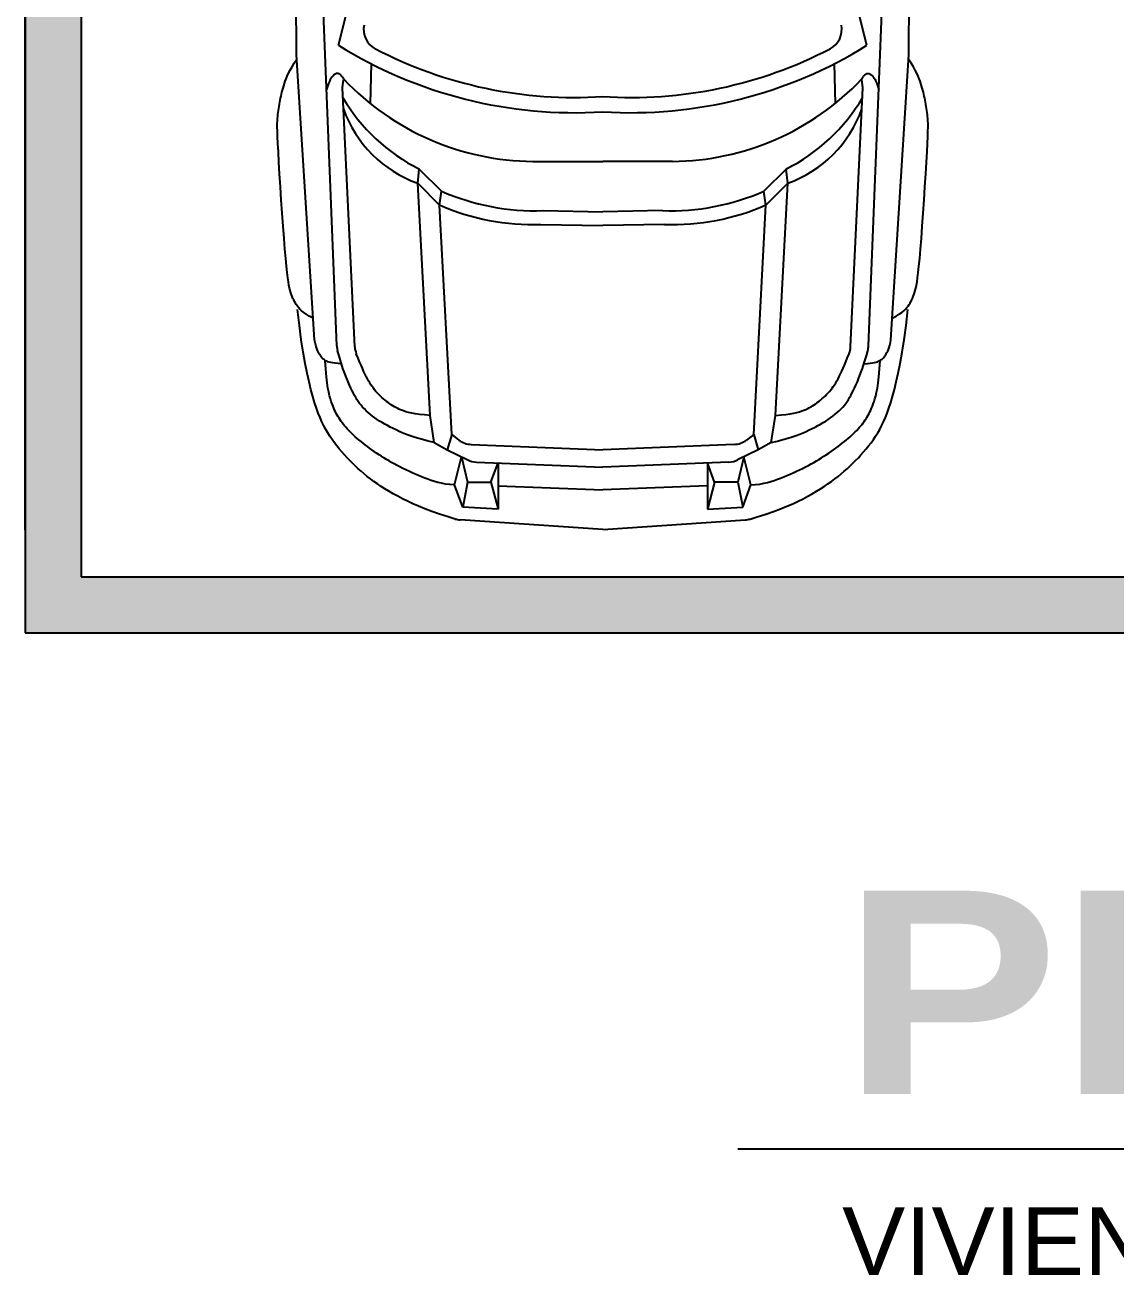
# Model space of a CAD drawing. Header units: inches. Extents: x -370 to 18, y -197 to 199.
# Drawn here: x -102.979 to -100.058, y -26.182 to -22.83 of the extents above; entities that cross this region are included whole.
import ezdxf

# ---------------------------------------------------------------- set-up
doc = ezdxf.new("R2010")
doc.units = ezdxf.units.IN
doc.header["$MEASUREMENT"] = 0
doc.layers.add('MUEBLES', color=7, linetype='Continuous')
doc.styles.add('1', font='arial.ttf')
doc.styles.add('2', font='')
doc.styles.get('2').set_extended_font_data('Arial Black')

# ---------------------------------------------------------------- blocks, each defined once
blk = doc.blocks.new('a4')
at = {"color": 1}
for p, q in [((172.1082, 151.8131), (172.1344, 151.8183)), ((172.1344, 151.8183), (172.1642, 151.8236)), ((172.1642, 151.8236), (172.1978, 151.8287)), ((172.1978, 151.8287), (172.2358, 151.8339)), ((172.198, 151.7936), (172.9613, 151.8413)), ((172.2358, 151.8339), (172.2785, 151.8389)), ((172.9613, 151.8413), (173.2106, 151.8435)), ((171.9892, 151.7785), (172.0014, 151.7833)), ((172.0014, 151.7833), (172.0149, 151.7881)), ((172.0149, 151.7881), (172.0298, 151.7929)), ((172.0298, 151.7929), (172.0462, 151.7978)), ((172.0462, 151.7978), (172.0645, 151.8028)), ((172.0645, 151.8028), (172.085, 151.8079)), ((172.085, 151.8079), (172.1082, 151.8131)), ((171.9305, 151.7463), (171.9394, 151.7523)), ((171.9394, 151.7523), (171.9485, 151.758)), ((171.9485, 151.758), (171.9578, 151.7634)), ((171.9578, 151.7634), (171.9676, 151.7686)), ((171.9676, 151.7686), (171.978, 151.7736)), ((171.978, 151.7736), (171.9892, 151.7785)), ((172.1815, 151.7334), (173.1717, 151.7733)), ((171.8894, 151.7133), (171.8972, 151.7203)), ((171.8972, 151.7203), (171.9053, 151.7271)), ((171.9053, 151.7271), (171.9135, 151.7337)), ((171.9135, 151.7337), (171.9219, 151.7401)), ((171.9219, 151.7401), (171.9305, 151.7463)), ((172.1073, 151.7124), (172.1208, 151.7172)), ((172.1208, 151.7172), (172.1364, 151.7222)), ((172.1364, 151.7222), (172.1544, 151.7275)), ((172.1544, 151.7275), (172.1686, 151.7314)), ((172.1792, 151.6854), (172.8726, 151.7186)), ((172.9871, 151.7293), (173.5299, 151.5915)), ((171.8524, 151.6764), (171.8596, 151.6841)), ((171.8596, 151.6841), (171.8668, 151.6916)), ((171.8668, 151.6916), (171.8742, 151.699)), ((171.8742, 151.699), (171.8817, 151.7062)), ((171.8817, 151.7062), (171.8894, 151.7133)), ((172.0374, 151.6796), (172.0428, 151.6828)), ((172.0428, 151.6828), (172.0485, 151.686)), ((172.0485, 151.686), (172.0546, 151.6892)), ((172.0546, 151.6892), (172.0612, 151.6925)), ((172.0612, 151.6925), (172.0685, 151.696)), ((172.0685, 151.696), (172.0764, 151.6997)), ((172.0764, 151.6997), (172.0854, 151.7036)), ((172.0854, 151.7036), (172.0956, 151.7079)), ((172.0956, 151.7079), (172.1073, 151.7124)), ((172.1483, 151.6766), (172.1605, 151.6814)), ((171.8249, 151.6432), (171.8317, 151.6519)), ((171.8317, 151.6519), (171.8385, 151.6604)), ((171.8385, 151.6604), (171.8454, 151.6685)), ((171.8454, 151.6685), (171.8524, 151.6764)), ((171.9982, 151.6439), (172.003, 151.6495)), ((172.003, 151.6495), (172.0078, 151.6548)), ((172.0078, 151.6548), (172.0127, 151.6598)), ((172.0127, 151.6598), (172.0176, 151.6644)), ((172.0176, 151.6644), (172.0225, 151.6687)), ((172.0225, 151.6687), (172.0274, 151.6726)), ((172.0274, 151.6726), (172.0323, 151.6762)), ((172.0323, 151.6762), (172.0374, 151.6796)), ((172.0823, 151.6455), (172.0877, 151.6486)), ((172.0877, 151.6486), (172.0935, 151.6518)), ((172.0935, 151.6518), (172.0997, 151.655)), ((172.0997, 151.655), (172.1063, 151.6583)), ((172.1063, 151.6583), (172.1135, 151.6617)), ((172.1135, 151.6617), (172.1213, 151.6652)), ((172.1213, 151.6652), (172.1296, 151.6688)), ((172.1296, 151.6688), (172.1386, 151.6726)), ((172.1386, 151.6726), (172.1483, 151.6766)), ((171.7984, 151.6047), (171.805, 151.615)), ((171.805, 151.615), (171.8116, 151.6248)), ((171.8116, 151.6248), (171.8182, 151.6342)), ((171.8182, 151.6342), (171.8249, 151.6432)), ((171.9758, 151.6121), (171.98, 151.6189)), ((171.98, 151.6189), (171.9844, 151.6255)), ((171.9844, 151.6255), (171.9889, 151.6319)), ((171.9889, 151.6319), (171.9935, 151.638)), ((171.9935, 151.638), (171.9982, 151.6439)), ((172.0433, 151.6128), (172.0471, 151.617)), ((172.0471, 151.617), (172.0511, 151.621)), ((172.0511, 151.621), (172.0551, 151.6249)), ((172.0551, 151.6249), (172.0593, 151.6287)), ((172.0593, 151.6287), (172.0635, 151.6323)), ((172.0635, 151.6323), (172.0679, 151.6357)), ((172.0679, 151.6357), (172.0724, 151.639)), ((172.0724, 151.639), (172.0772, 151.6423)), ((172.0772, 151.6423), (172.0823, 151.6455)), ((172.9374, 151.6415), (172.8308, 151.6439)), ((171.7787, 151.5706), (171.7853, 151.5826)), ((171.7853, 151.5826), (171.7918, 151.5939)), ((171.7918, 151.5939), (171.7984, 151.6047)), ((171.9562, 151.5748), (171.96, 151.5827)), ((171.96, 151.5827), (171.9638, 151.5904)), ((171.9638, 151.5904), (171.9677, 151.5979)), ((171.9677, 151.5979), (171.9717, 151.6051)), ((171.9717, 151.6051), (171.9758, 151.6121)), ((172.0184, 151.5795), (172.0209, 151.5838)), ((172.0209, 151.5838), (172.0236, 151.5879)), ((172.0236, 151.5879), (172.0265, 151.592)), ((172.0265, 151.592), (172.0295, 151.5961)), ((172.0295, 151.5961), (172.0327, 151.6003)), ((172.0327, 151.6003), (172.0361, 151.6045)), ((172.0361, 151.6045), (172.0396, 151.6087)), ((172.0396, 151.6087), (172.0433, 151.6128)), ((171.7653, 151.5447), (171.772, 151.558)), ((171.772, 151.558), (171.7787, 151.5706)), ((171.9413, 151.5396), (171.945, 151.5493)), ((171.945, 151.5493), (171.9487, 151.5582)), ((171.9487, 151.5582), (171.9524, 151.5666)), ((171.9524, 151.5666), (171.9562, 151.5748)), ((172.0031, 151.5413), (172.0051, 151.5485)), ((172.0051, 151.5485), (172.0071, 151.5548)), ((172.0071, 151.5548), (172.0092, 151.5604)), ((172.0092, 151.5604), (172.0113, 151.5656)), ((172.0113, 151.5656), (172.0136, 151.5705)), ((172.0136, 151.5705), (172.0159, 151.5751)), ((172.0159, 151.5751), (172.0184, 151.5795)), ((171.7448, 151.4979), (171.7518, 151.5149)), ((171.7518, 151.5149), (171.7586, 151.5304)), ((171.7586, 151.5304), (171.7653, 151.5447)), ((171.9302, 151.5041), (171.9339, 151.5173)), ((171.9339, 151.5173), (171.9376, 151.5291)), ((171.9376, 151.5291), (171.9413, 151.5396)), ((171.995, 151.4839), (172.617, 151.5169)), ((171.9979, 151.5122), (171.9995, 151.5234)), ((171.9995, 151.5234), (172.0013, 151.5331)), ((172.0013, 151.5331), (172.0031, 151.5413)), ((172.617, 151.5169), (172.5589, 151.4587)), ((172.617, 151.5169), (172.6552, 151.5126)), ((171.7306, 151.4585), (171.7378, 151.4792)), ((171.7378, 151.4792), (171.7448, 151.4979)), ((171.9229, 151.4725), (171.9265, 151.4892)), ((171.9229, 151.4725), (171.995, 151.4839)), ((171.9265, 151.4892), (171.9302, 151.5041)), ((171.995, 151.4839), (171.9964, 151.4991)), ((171.9964, 151.4991), (171.9979, 151.5122)), ((172.6552, 151.5126), (172.5958, 151.453)), ((171.7232, 151.4355), (171.7306, 151.4585)), ((171.9229, 151.4725), (171.9028, 151.438)), ((171.9438, 151.426), (172.5589, 151.4587)), ((172.5589, 151.4587), (172.5958, 151.453)), ((171.7175, 151.4163), (171.7232, 151.4355)), ((171.7494, 151.3965), (171.8087, 151.4183)), ((171.8087, 151.4183), (171.884, 151.3993)), ((171.9028, 151.438), (171.876, 151.383)), ((171.9438, 151.426), (171.9028, 151.438)), ((171.9438, 151.426), (171.929, 151.4064)), ((171.6892, 151.0215), (171.7153, 151.4036)), ((171.7443, 151.3018), (171.7494, 151.3965)), ((171.8165, 151.3837), (171.7494, 151.3965)), ((171.884, 151.3993), (171.8165, 151.3837)), ((171.8165, 151.3837), (171.8165, 151.3209)), ((171.8702, 151.3598), (171.8563, 151.0215)), ((171.9174, 151.3738), (171.9029, 151.0215)), ((171.8165, 151.3209), (171.7443, 151.3018)), ((171.8165, 151.3209), (171.8678, 151.3018)), ((171.8678, 151.3018), (171.7443, 151.3018)), ((171.8068, 151.3018), (171.7953, 151.0215)), ((172.5069, 151.1871), (172.5038, 151.0215)), ((172.5438, 151.1814), (172.5408, 151.0215)), ((172.6759, 151.2084), (172.6759, 151.0215)), ((171.6892, 151.0215), (171.7153, 150.6394)), ((171.8068, 150.7413), (171.7953, 151.0215)), ((171.8702, 150.6833), (171.8563, 151.0215)), ((171.9174, 150.6693), (171.9029, 151.0215)), ((172.5069, 150.8559), (172.5038, 151.0215)), ((172.5438, 150.8617), (172.5408, 151.0215)), ((172.6759, 150.8347), (172.6759, 151.0215)), ((171.8165, 150.7222), (171.7443, 150.7413)), ((171.7443, 150.7413), (171.7494, 150.6466)), ((171.8678, 150.7413), (171.7443, 150.7413)), ((171.8165, 150.7222), (171.8678, 150.7413)), ((171.8165, 150.6594), (171.8165, 150.7222)), ((171.8165, 150.6594), (171.7494, 150.6466)), ((171.7494, 150.6466), (171.8087, 150.6247)), ((171.8087, 150.6247), (171.884, 150.6438)), ((171.884, 150.6438), (171.8165, 150.6594)), ((171.9028, 150.6051), (171.876, 150.6601)), ((171.7175, 150.6268), (171.7232, 150.6076)), ((171.9438, 150.617), (171.9028, 150.6051)), ((171.9438, 150.617), (171.929, 150.6367)), ((171.9438, 150.617), (172.5589, 150.5843)), ((171.7232, 150.6076), (171.7306, 150.5846)), ((171.7306, 150.5846), (171.7378, 150.5639)), ((171.9229, 150.5706), (171.9028, 150.6051)), ((172.5589, 150.5843), (172.5958, 150.5901)), ((172.617, 150.5261), (172.5589, 150.5843)), ((172.6552, 150.5305), (172.5958, 150.5901)), ((171.7378, 150.5639), (171.7448, 150.5452)), ((171.7448, 150.5452), (171.7518, 150.5282)), ((171.9229, 150.5706), (171.9265, 150.5538)), ((171.9229, 150.5706), (171.995, 150.5592)), ((171.9265, 150.5538), (171.9302, 150.539)), ((171.995, 150.5592), (172.617, 150.5261)), ((171.995, 150.5592), (171.9964, 150.544)), ((171.9964, 150.544), (171.9979, 150.5309)), ((171.7518, 150.5282), (171.7586, 150.5127)), ((171.7586, 150.5127), (171.7653, 150.4984)), ((171.9302, 150.539), (171.9339, 150.5258)), ((171.9339, 150.5258), (171.9376, 150.514)), ((171.9376, 150.514), (171.9413, 150.5034)), ((171.9979, 150.5309), (171.9995, 150.5197)), ((171.9995, 150.5197), (172.0013, 150.51)), ((172.0013, 150.51), (172.0031, 150.5018)), ((172.617, 150.5261), (172.6552, 150.5305)), ((171.7653, 150.4984), (171.772, 150.485)), ((171.772, 150.485), (171.7787, 150.4724)), ((171.9413, 150.5034), (171.945, 150.4938)), ((171.945, 150.4938), (171.9487, 150.4849)), ((171.9487, 150.4849), (171.9524, 150.4765)), ((171.9524, 150.4765), (171.9562, 150.4683)), ((172.0031, 150.5018), (172.0051, 150.4946)), ((172.0051, 150.4946), (172.0071, 150.4883)), ((172.0071, 150.4883), (172.0092, 150.4827)), ((172.0092, 150.4827), (172.0113, 150.4775)), ((172.0113, 150.4775), (172.0136, 150.4726)), ((171.7787, 150.4724), (171.7853, 150.4605)), ((171.7853, 150.4605), (171.7918, 150.4491)), ((171.7918, 150.4491), (171.7984, 150.4384)), ((171.9562, 150.4683), (171.96, 150.4604)), ((171.96, 150.4604), (171.9638, 150.4527)), ((171.9638, 150.4527), (171.9677, 150.4452)), ((171.9677, 150.4452), (171.9717, 150.438)), ((172.0136, 150.4726), (172.0159, 150.468)), ((172.0159, 150.468), (172.0184, 150.4636)), ((172.0184, 150.4636), (172.0209, 150.4593)), ((172.0209, 150.4593), (172.0236, 150.4552)), ((172.0236, 150.4552), (172.0265, 150.4511)), ((172.0265, 150.4511), (172.0295, 150.447)), ((172.0295, 150.447), (172.0327, 150.4428)), ((172.0327, 150.4428), (172.0361, 150.4386)), ((172.9871, 150.3138), (173.5299, 150.4516)), ((171.7984, 150.4384), (171.805, 150.4281)), ((171.805, 150.4281), (171.8116, 150.4183)), ((171.8116, 150.4183), (171.8182, 150.4089)), ((171.8182, 150.4089), (171.8249, 150.3999)), ((171.9717, 150.438), (171.9758, 150.4309)), ((171.9758, 150.4309), (171.98, 150.4241)), ((171.98, 150.4241), (171.9844, 150.4176)), ((171.9844, 150.4176), (171.9889, 150.4112)), ((171.9889, 150.4112), (171.9935, 150.4051)), ((172.0361, 150.4386), (172.0396, 150.4344)), ((172.0396, 150.4344), (172.0433, 150.4302)), ((172.0433, 150.4302), (172.0471, 150.4261)), ((172.0471, 150.4261), (172.0511, 150.4221)), ((172.0511, 150.4221), (172.0551, 150.4182)), ((172.0551, 150.4182), (172.0593, 150.4144)), ((172.0593, 150.4144), (172.0635, 150.4108)), ((172.0635, 150.4108), (172.0679, 150.4074)), ((172.0679, 150.4074), (172.0724, 150.404)), ((171.8249, 150.3999), (171.8317, 150.3911)), ((171.8317, 150.3911), (171.8385, 150.3827)), ((171.8385, 150.3827), (171.8454, 150.3746)), ((171.8454, 150.3746), (171.8524, 150.3667)), ((171.9935, 150.4051), (171.9982, 150.3992)), ((171.9982, 150.3992), (172.003, 150.3936)), ((172.003, 150.3936), (172.0078, 150.3883)), ((172.0078, 150.3883), (172.0127, 150.3833)), ((172.0127, 150.3833), (172.0176, 150.3787)), ((172.0176, 150.3787), (172.0225, 150.3744)), ((172.0225, 150.3744), (172.0274, 150.3705)), ((172.0724, 150.404), (172.0772, 150.4008)), ((172.0772, 150.4008), (172.0823, 150.3976)), ((172.0823, 150.3976), (172.0877, 150.3945)), ((172.0877, 150.3945), (172.0935, 150.3913)), ((172.0935, 150.3913), (172.0997, 150.3881)), ((172.0997, 150.3881), (172.1063, 150.3848)), ((172.1063, 150.3848), (172.1135, 150.3814)), ((172.1135, 150.3814), (172.1213, 150.3779)), ((172.1213, 150.3779), (172.1296, 150.3742)), ((172.1296, 150.3742), (172.1386, 150.3705)), ((172.9374, 150.4015), (172.8308, 150.3992)), ((171.8524, 150.3667), (171.8596, 150.3589)), ((171.8596, 150.3589), (171.8668, 150.3514)), ((171.8668, 150.3514), (171.8742, 150.3441)), ((171.8742, 150.3441), (171.8817, 150.3369)), ((172.0274, 150.3705), (172.0323, 150.3669)), ((172.0323, 150.3669), (172.0374, 150.3635)), ((172.0374, 150.3635), (172.0428, 150.3602)), ((172.0428, 150.3602), (172.0485, 150.3571)), ((172.0485, 150.3571), (172.0546, 150.3539)), ((172.0546, 150.3539), (172.0612, 150.3506)), ((172.0612, 150.3506), (172.0685, 150.3471)), ((172.0685, 150.3471), (172.0764, 150.3434)), ((172.0764, 150.3434), (172.0854, 150.3394)), ((172.1386, 150.3705), (172.1483, 150.3665)), ((172.1483, 150.3665), (172.1605, 150.3617)), ((172.1792, 150.3576), (172.8726, 150.3245)), ((171.8817, 150.3369), (171.8894, 150.3298)), ((171.8894, 150.3298), (171.8972, 150.3228)), ((171.8972, 150.3228), (171.9053, 150.316)), ((171.9053, 150.316), (171.9135, 150.3094)), ((171.9135, 150.3094), (171.9219, 150.3029)), ((172.0854, 150.3394), (172.0956, 150.3352)), ((172.0956, 150.3352), (172.1073, 150.3307)), ((172.1073, 150.3307), (172.1208, 150.3259)), ((172.1208, 150.3259), (172.1364, 150.3209)), ((172.1364, 150.3209), (172.1544, 150.3155)), ((172.1544, 150.3155), (172.1686, 150.3117)), ((172.1815, 150.3097), (173.1717, 150.2698)), ((171.9219, 150.3029), (171.9305, 150.2967)), ((171.9305, 150.2967), (171.9394, 150.2908)), ((171.9394, 150.2908), (171.9485, 150.2851)), ((171.9485, 150.2851), (171.9578, 150.2796)), ((171.9578, 150.2796), (171.9676, 150.2745)), ((171.9676, 150.2745), (171.978, 150.2695)), ((171.978, 150.2695), (171.9892, 150.2646)), ((171.9892, 150.2646), (172.0014, 150.2598)), ((172.0014, 150.2598), (172.0149, 150.255)), ((172.0149, 150.255), (172.0298, 150.2502)), ((172.0298, 150.2502), (172.0462, 150.2453)), ((172.0462, 150.2453), (172.0645, 150.2403)), ((172.0645, 150.2403), (172.085, 150.2352)), ((172.198, 150.2495), (172.9613, 150.2018)), ((172.085, 150.2352), (172.1082, 150.23)), ((172.1082, 150.23), (172.1344, 150.2247)), ((172.1344, 150.2247), (172.1642, 150.2195)), ((172.1642, 150.2195), (172.1978, 150.2143)), ((172.1978, 150.2143), (172.2358, 150.2092)), ((172.2358, 150.2092), (172.2785, 150.2042)), ((172.9613, 150.2018), (173.2106, 150.1996))]:
    blk.add_line(p, q, dxfattribs=at)
for points in [[(172.2556, 151.7972), (172.261, 151.8072), (172.2661, 151.8155), (172.2709, 151.8223), (172.2755, 151.8279), (172.2799, 151.8325), (172.2841, 151.8362), (172.2882, 151.8393), (172.2923, 151.842), (172.2963, 151.8446), (172.3003, 151.8469), (172.3045, 151.8491), (172.3088, 151.8512), (172.3135, 151.8531), (172.3184, 151.855), (172.3238, 151.8567), (172.3297, 151.8584), (172.3362, 151.86), (172.3438, 151.8617), (172.353, 151.8633), (172.3642, 151.8649), (172.3781, 151.8667), (172.3951, 151.8685), (172.4157, 151.8704), (172.4404, 151.8726), (172.4695, 151.8749), (172.502, 151.8773), (172.5367, 151.8797), (172.5724, 151.8822), (172.6079, 151.8845), (172.642, 151.8867), (172.6735, 151.8886), (172.7011, 151.8901), (172.724, 151.8913), (172.7424, 151.8921), (172.7571, 151.8926), (172.7687, 151.8929), (172.7777, 151.8929), (172.7849, 151.8926), (172.7909, 151.8922), (172.7963, 151.8917), (172.8016, 151.8912), (172.807, 151.8905), (172.8124, 151.8897), (172.8179, 151.8889), (172.8233, 151.8881), (172.8287, 151.8871), (172.8342, 151.8861), (172.8395, 151.8851), (172.8449, 151.884), (172.8502, 151.8829), (172.8556, 151.8817), (172.8611, 151.8804), (172.8666, 151.8789), (172.8723, 151.8773), (172.8781, 151.8756), (172.8842, 151.8737), (172.8905, 151.8715), (172.8972, 151.8691), (172.9043, 151.8662), (172.9119, 151.8627), (172.9202, 151.8585), (172.9292, 151.8535), (172.9391, 151.8476), (172.95, 151.8406)], [(172.1336, 151.7213), (172.1342, 151.7304), (172.1349, 151.738), (172.1358, 151.7443), (172.1368, 151.7496), (172.1378, 151.7539), (172.139, 151.7575), (172.1403, 151.7606), (172.1416, 151.7632), (172.143, 151.7656), (172.1445, 151.7679), (172.1461, 151.77), (172.1478, 151.772), (172.1498, 151.7739), (172.152, 151.7757), (172.1544, 151.7775), (172.1571, 151.7793), (172.1601, 151.7811), (172.1636, 151.7829), (172.1676, 151.7848), (172.1721, 151.7866), (172.1773, 151.7884), (172.1833, 151.7902), (172.1902, 151.7919), (172.198, 151.7936)], [(171.8087, 151.4183), (171.8098, 151.431), (171.8113, 151.4425), (171.8132, 151.4531), (171.8155, 151.4629), (171.818, 151.4721), (171.8209, 151.4809), (171.8239, 151.4894), (171.8272, 151.4979), (171.8306, 151.5064), (171.8341, 151.5149), (171.8377, 151.5235), (171.8415, 151.532), (171.8453, 151.5404), (171.8492, 151.5487), (171.8531, 151.5568), (171.8571, 151.5646), (171.8611, 151.5723), (171.8651, 151.5797), (171.8692, 151.5868), (171.8732, 151.5938), (171.8773, 151.6006), (171.8815, 151.6073), (171.8856, 151.6139), (171.8899, 151.6204), (171.8941, 151.6269), (171.8985, 151.6332), (171.9028, 151.6395), (171.9072, 151.6457), (171.9116, 151.6517), (171.916, 151.6576), (171.9204, 151.6633), (171.9249, 151.6688), (171.9293, 151.6742), (171.9336, 151.6793), (171.938, 151.6841), (171.9423, 151.6888), (171.9466, 151.6933), (171.9508, 151.6976), (171.955, 151.7016), (171.9591, 151.7055), (171.9632, 151.7092), (171.9672, 151.7127), (171.9712, 151.716), (171.9752, 151.7191), (171.9792, 151.7221), (171.9832, 151.7249), (171.9873, 151.7276), (171.9915, 151.7302), (171.9957, 151.7326), (172.0001, 151.7349), (172.0047, 151.7372), (172.0096, 151.7394), (172.0147, 151.7416), (172.0203, 151.7438), (172.0262, 151.746), (172.0326, 151.7483), (172.0396, 151.7506), (172.0476, 151.7529), (172.0571, 151.7552), (172.0684, 151.7574), (172.0822, 151.7595), (172.0988, 151.7614), (172.1187, 151.7632), (172.1424, 151.7646)], [(172.896, 151.7145), (172.899, 151.7164), (172.9015, 151.7182), (172.9036, 151.7198), (172.9053, 151.7212), (172.9067, 151.7225), (172.9079, 151.7238), (172.9088, 151.7249), (172.9095, 151.726), (172.9102, 151.727), (172.9106, 151.728), (172.911, 151.7289), (172.9112, 151.7299), (172.9114, 151.7308), (172.9114, 151.7318), (172.9113, 151.7328), (172.9112, 151.7337), (172.9109, 151.7348), (172.9106, 151.7358), (172.9102, 151.7369), (172.9095, 151.7381), (172.9088, 151.7394), (172.9078, 151.7407), (172.9066, 151.7421), (172.9052, 151.7437), (172.9034, 151.7453), (172.9013, 151.7471), (172.8984, 151.749), (172.8948, 151.7511), (172.8901, 151.7533), (172.8842, 151.7557), (172.8769, 151.7583), (172.868, 151.7611)], [(172.8726, 151.7186), (172.888, 151.7164), (172.896, 151.7145)], [(171.8087, 150.6247), (171.8098, 150.6121), (171.8113, 150.6006), (171.8132, 150.59), (171.8155, 150.5802), (171.818, 150.571), (171.8209, 150.5622), (171.8239, 150.5536), (171.8272, 150.5452), (171.8306, 150.5367), (171.8341, 150.5281), (171.8377, 150.5196), (171.8415, 150.5111), (171.8453, 150.5027), (171.8492, 150.4944), (171.8531, 150.4863), (171.8571, 150.4784), (171.8611, 150.4708), (171.8651, 150.4634), (171.8692, 150.4563), (171.8732, 150.4493), (171.8773, 150.4424), (171.8815, 150.4358), (171.8856, 150.4292), (171.8899, 150.4227), (171.8941, 150.4162), (171.8985, 150.4098), (171.9028, 150.4036), (171.9072, 150.3974), (171.9116, 150.3913), (171.916, 150.3855), (171.9204, 150.3798), (171.9249, 150.3742), (171.9293, 150.3689), (171.9336, 150.3638), (171.938, 150.3589), (171.9423, 150.3543), (171.9466, 150.3498), (171.9508, 150.3455), (171.955, 150.3414), (171.9591, 150.3376), (171.9632, 150.3339), (171.9672, 150.3304), (171.9712, 150.3271), (171.9752, 150.324), (171.9792, 150.321), (171.9832, 150.3182), (171.9873, 150.3155), (171.9915, 150.3129), (171.9957, 150.3105), (172.0001, 150.3081), (172.0047, 150.3059), (172.0096, 150.3037), (172.0147, 150.3015), (172.0203, 150.2993), (172.0262, 150.2971), (172.0326, 150.2948), (172.0396, 150.2925), (172.0476, 150.2902), (172.0571, 150.2879), (172.0684, 150.2857), (172.0822, 150.2836), (172.0988, 150.2816), (172.1187, 150.2799), (172.1424, 150.2785)], [(172.1336, 150.3218), (172.1342, 150.3127), (172.1349, 150.3051), (172.1358, 150.2987), (172.1368, 150.2935), (172.1378, 150.2892), (172.139, 150.2856), (172.1403, 150.2825), (172.1416, 150.2799), (172.143, 150.2774), (172.1445, 150.2752), (172.1461, 150.2731), (172.1478, 150.2711), (172.1498, 150.2692), (172.152, 150.2674), (172.1544, 150.2656), (172.1571, 150.2638), (172.1601, 150.262), (172.1636, 150.2602), (172.1676, 150.2583), (172.1721, 150.2565), (172.1773, 150.2547), (172.1833, 150.2529), (172.1902, 150.2512), (172.198, 150.2495)], [(172.896, 150.3286), (172.899, 150.3266), (172.9015, 150.3249), (172.9036, 150.3233), (172.9053, 150.3219), (172.9067, 150.3205), (172.9079, 150.3193), (172.9088, 150.3182), (172.9095, 150.3171), (172.9102, 150.3161), (172.9106, 150.3151), (172.911, 150.3141), (172.9112, 150.3132), (172.9114, 150.3122), (172.9114, 150.3113), (172.9113, 150.3103), (172.9112, 150.3093), (172.9109, 150.3083), (172.9106, 150.3073), (172.9102, 150.3061), (172.9095, 150.305), (172.9088, 150.3037), (172.9078, 150.3024), (172.9066, 150.301), (172.9052, 150.2994), (172.9034, 150.2978), (172.9013, 150.296), (172.8984, 150.2941), (172.8948, 150.292), (172.8901, 150.2898), (172.8842, 150.2874), (172.8769, 150.2848), (172.868, 150.282)], [(172.8726, 150.3245), (172.888, 150.3267), (172.896, 150.3286)], [(172.2556, 150.2459), (172.261, 150.2359), (172.2661, 150.2276), (172.2709, 150.2207), (172.2755, 150.2152), (172.2799, 150.2106), (172.2841, 150.2069), (172.2882, 150.2038), (172.2923, 150.201), (172.2963, 150.1985), (172.3003, 150.1962), (172.3045, 150.194), (172.3088, 150.1919), (172.3135, 150.19), (172.3184, 150.1881), (172.3238, 150.1864), (172.3297, 150.1847), (172.3362, 150.183), (172.3438, 150.1814), (172.353, 150.1798), (172.3642, 150.1781), (172.3781, 150.1764), (172.3951, 150.1746), (172.4157, 150.1726), (172.4404, 150.1705), (172.4695, 150.1682), (172.502, 150.1658), (172.5367, 150.1633), (172.5724, 150.1609), (172.6079, 150.1586), (172.642, 150.1564), (172.6735, 150.1545), (172.7011, 150.153), (172.724, 150.1518), (172.7424, 150.1509), (172.7571, 150.1504), (172.7687, 150.1502), (172.7777, 150.1502), (172.7849, 150.1504), (172.7909, 150.1508), (172.7963, 150.1513), (172.8016, 150.1519), (172.807, 150.1526), (172.8124, 150.1533), (172.8179, 150.1542), (172.8233, 150.155), (172.8287, 150.156), (172.8342, 150.1569), (172.8395, 150.158), (172.8449, 150.159), (172.8502, 150.1602), (172.8556, 150.1614), (172.8611, 150.1627), (172.8666, 150.1642), (172.8723, 150.1657), (172.8781, 150.1675), (172.8842, 150.1694), (172.8905, 150.1715), (172.8972, 150.174), (172.9043, 150.1769), (172.9119, 150.1804), (172.9202, 150.1846), (172.9292, 150.1895), (172.9391, 150.1955), (172.95, 150.2025)]]:
    blk.add_lwpolyline(points, dxfattribs=at)
for centre, radius, start, end in [((172.1839, 151.6751), 0.0584, 92.3081, 105.2022), ((172.9293, 151.4034), 0.3323, 109.8795, 160.013), ((173.0984, 151.2903), 0.4958, 120.5374, 153.3626), ((173.3784, 151.2038), 0.7025, 133.3678, 179.6227), ((174.0007, 151.0973), 1.1944, 148.0584, 183.6387), ((172.182, 151.6271), 0.0584, 92.7359, 111.6043), ((173.0294, 151.6035), 0.0584, 78.3608, 152.4759), ((174.0007, 151.0973), 1.1536, 152.4759, 183.7678), ((173.1332, 151.208), 0.6266, 156.4155, 181.9098), ((173.1701, 151.2023), 0.6266, 156.4155, 181.9098), ((171.7735, 151.3997), 0.0584, 163.5098, 176.1031), ((171.9285, 151.3574), 0.0584, 154.0545, 177.6524), ((171.9757, 151.3714), 0.0584, 143.1073, 177.6524), ((174.0007, 150.9457), 1.1944, 176.3613, 211.9416), ((174.0007, 150.9457), 1.1536, 176.2322, 207.5241), ((173.1332, 150.8351), 0.6266, 178.0902, 203.5845), ((173.1701, 150.8408), 0.6266, 178.0902, 203.5845), ((173.3784, 150.8393), 0.7025, 180.3773, 226.6322), ((171.9285, 150.6857), 0.0584, 182.3476, 205.9455), ((171.9757, 150.6717), 0.0584, 182.3476, 216.8927), ((171.7735, 150.6434), 0.0584, 183.8969, 196.4902), ((172.9293, 150.6397), 0.3323, 199.987, 250.1205), ((173.0984, 150.7528), 0.4958, 206.6374, 239.4626), ((173.0294, 150.4396), 0.0584, 207.5241, 281.6392), ((172.182, 150.416), 0.0584, 248.3957, 267.2641), ((172.1839, 150.368), 0.0584, 254.7978, 267.6919)]:
    blk.add_arc(centre, radius, start, end, dxfattribs=at)
blk = doc.blocks.new('*U72')
at = {"color": 13}
blk.add_line((0, 0), (17.7983, 0), dxfattribs=at)
at = {"color": 5}
blk.add_line((0, 0), (0.2182, 0), dxfattribs=at)
at = {"color": 1, "linetype": 'Continuous', "style": '2'}
blk.add_attdef('TITULO', (0.3082, 0.1618), '', height=0.6, dxfattribs=at)
at = {"color": 2, "style": '1'}
blk.add_attdef('ESCALA', (15.306, -0.3105), '', height=0.2, dxfattribs=at)
at = {"color": 2, "linetype": 'Continuous', "style": '1'}
blk.add_attdef('DESCRIPCION', (0.3082, -0.3731), '', height=0.2, dxfattribs=at)

msp = doc.modelspace()

# ---------------------------------------------------------------- hatches: boundary and pattern name
h = msp.add_hatch(color=256)
h.dxf.hatch_style = 1
h.paths.add_polyline_path([(-102.82942, -14.45883), (-102.97942, -14.45883), (-102.97942, -24.45883), (-84.82942, -24.45883), (-84.82942, -24.30883), (-86.64304, -24.30883), (-86.64313, -24.30899), (-86.63621, -24.328), (-86.62697, -24.33983), (-86.59489, -24.33427), (-86.59572, -24.37476), (-86.60743, -24.39021), (-86.64301, -24.35887), (-86.64707, -24.39036), (-86.67557, -24.39189), (-86.69421, -24.37348), (-86.68403, -24.34299), (-86.69158, -24.3409), (-86.70908, -24.34393), (-86.71888, -24.32881), (-86.70374, -24.30883), (-86.79497, -24.30883), (-86.79187, -24.31733), (-86.78263, -24.32916), (-86.75055, -24.32361), (-86.75138, -24.36409), (-86.76309, -24.37954), (-86.79867, -24.3482), (-86.80273, -24.37969), (-86.83123, -24.38123), (-86.84987, -24.36282), (-86.83969, -24.33232), (-86.84724, -24.33023), (-86.86474, -24.33326), (-86.88058, -24.30883), (-86.94844, -24.30883), (-86.93757, -24.33867), (-86.92834, -24.35049), (-86.89626, -24.34494), (-86.89709, -24.38543), (-86.90879, -24.40087), (-86.94437, -24.36954), (-86.94844, -24.40102), (-86.97693, -24.40256), (-86.99557, -24.38415), (-86.9854, -24.35365), (-86.99295, -24.35157), (-87.01044, -24.35459), (-87.03065, -24.32343), (-87.04982, -24.32446), (-87.06565, -24.30883), (-88.04356, -24.30883), (-88.04356, -23.70883), (-88.19356, -23.70883), (-88.19356, -24.30883), (-99.67942, -24.30883), (-99.67942, -23.75883), (-99.82942, -23.75883), (-99.82942, -24.30883), (-102.82942, -24.30883)])

# ---------------------------------------------------------------- linework, layer by layer
at = {"color": 4}
for p, q in [((-102.97942, -14.45883), (-102.97942, -24.45883)), ((-102.82942, -14.45883), (-102.82942, -24.30883)), ((-102.82942, -24.30883), (-99.82942, -24.30883)), ((-102.97942, -24.45883), (-84.82942, -24.45883))]:
    msp.add_line(p, q, dxfattribs=at)
at = {"color": 8}
msp.add_line((-102.97942, -24.18224), (-102.97942, -16.40883), dxfattribs=at)

# ---------------------------------------------------------------- block references
ref = msp.add_blockref('*U72', (-101.07092, -25.84073), dxfattribs=dict(xscale=0.9073029058261515, yscale=0.9073029058261515, zscale=0.9073029058261515))
ref.add_attrib('TITULO', 'PLAN ARQUITECTONICA NIVEL 1', (-100.79126, -25.69395), dxfattribs={"color": 1, "linetype": 'Continuous', "height": 0.5443817, "style": '2'})
ref.add_attrib('DESCRIPCION', 'VIVIENDA UNIFAMILIAR 2 NIVELES', (-100.79126, -26.17928), dxfattribs={"color": 2, "linetype": 'Continuous', "height": 0.1814606, "style": '1'})
at = {"layer": 'MUEBLES', "rotation": 90}
msp.add_blockref('a4', (49.58913, -195.87101), dxfattribs=at)

doc.saveas('drawing.dxf')
